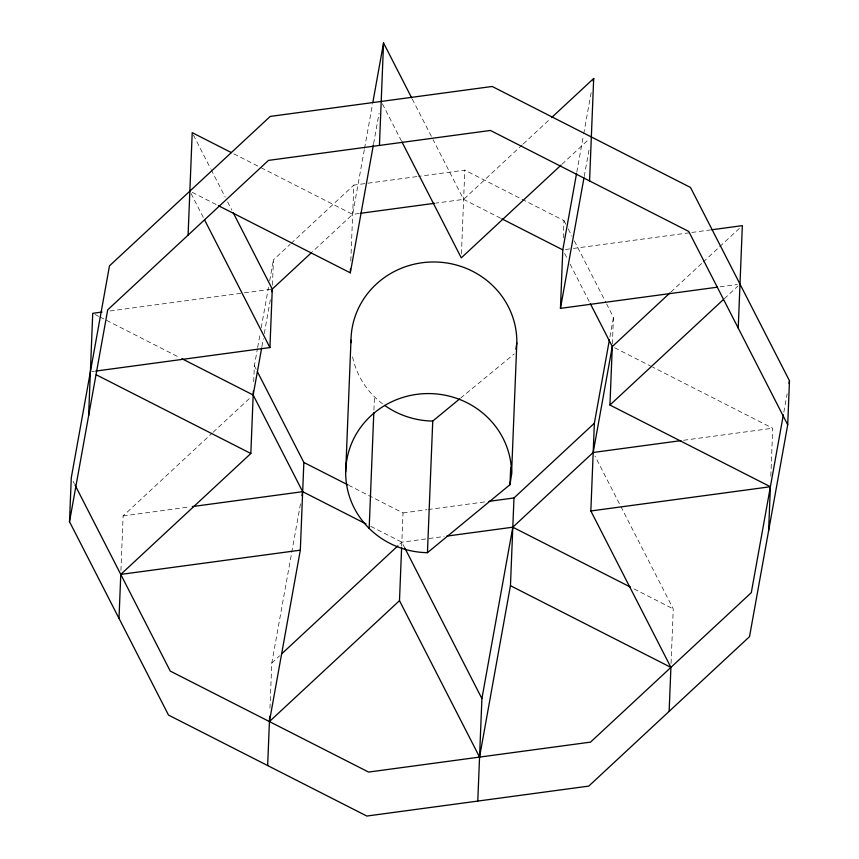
<?xml version="1.0" encoding="UTF-8"?>
<svg xmlns="http://www.w3.org/2000/svg" width="859" height="859" viewBox="0 0 859 859"><rect width="100%" height="100%" fill="white"/><g stroke="black" fill="none" stroke-linecap="round" stroke-linejoin="round"><path stroke-width="0.64" stroke-dasharray="4.29 3.22" d="M120.936 570.419L123.116 515.915L212.109 433.183M253.716 381.718L254.361 365.762L257.421 348.765M272.443 285.091L273.452 259.826L290.117 244.343M269.962 708.278L271.777 663.084L300.768 502.236M350.794 260.878L353.833 185.104L417.249 176.546M373.912 410.097L374.449 396.804M401.679 546.163L403.011 512.93L349.248 485.56M461.444 253.877L464.805 170.136L418.569 176.374M563.279 237.911L563.966 220.623L464.805 170.136M612.392 343.89L613.455 317.304L606.733 304.172M671.072 663.406L673.263 608.902L595.019 456.065M770.813 476.101L772.735 428.244L652.69 367.126M257.657 347.455L260.256 333.067M261.19 327.837L268.502 287.293M269.683 280.753L273.452 259.826M261.909 346.617L263.316 338.768M264.261 333.539L270.628 298.234M364.302 149.745L352.662 214.353L312.472 251.708M364.549 148.424L372.623 103.595M373.601 143.636L379.066 113.302M576.819 172.079L583.476 135.164M583.712 133.843L591.55 90.335M584.217 176.514L589.446 147.512M609.922 336.921L613.455 317.304M783.827 412.191L787.123 393.884M291.094 243.43L353.833 185.104M213.086 432.281L251.225 396.826M522.304 144.827L463.624 199.374L435.889 203.121M523.281 143.925L550.662 118.467M562.001 164.23L589.381 138.782M271.777 663.084L279.594 655.814M399.875 543.994L401.84 542.179L444.114 536.478M670.954 292.006L702.254 262.908M703.231 262.006L740.383 227.463M724.352 298.674L738.042 285.95M460.596 398.125L514.251 353.919M359.266 213.462L352.662 214.353L259.955 167.151M110.016 310.969L243.022 293.026M244.353 292.844L270.95 289.258M565.458 249.507L572.105 248.616M573.436 248.434L690.475 232.639M691.806 232.456L710.425 229.944M91.709 371.614L94.372 371.26M720.046 286.82L737.333 284.49M123.116 515.915L189.624 506.939M683.624 440.27L772.735 428.244M403.011 512.93L426.794 509.72M428.115 509.548L486.237 501.699M500.668 218.24L463.624 199.374L433.065 139.673M233.809 153.836L258.763 166.539M614.657 347.755L651.509 366.514M192.233 192.352L217.198 205.054M95.102 314.512L98.667 316.327M99.859 316.939L179.488 357.484M634.039 588.93L673.263 608.902M370.777 526.363L401.84 542.179L404.89 548.149M563.966 220.623L565.802 224.21M568.25 228.977L571.911 236.139M574.36 240.917L606.121 302.98M564.631 253.448L567.681 259.418M570.129 264.196L589.671 302.389M412.288 99.075L432.453 138.482M382.427 103.832L401.378 140.844M193.425 135.035L210.541 168.471M211.153 169.663L225.219 197.13M227.656 201.908L231.941 210.262M191.085 193.533L203.304 217.413M254.361 365.762L256.186 369.338M73.122 481.308L74.336 483.692M382.502 403.805A82.936 79.554 2.3 0 1 352.126 354.434"/><path stroke-width="1.29" d="M69.515 521.703L71.286 477.722L109.48 265.861L270.241 116.416L492.175 86.469L690.507 187.455L789.485 380.805L787.714 424.786L749.52 636.648L588.759 786.103L366.825 816.05L168.493 715.064L69.515 521.703L107.708 309.841L268.47 160.397L490.414 130.45L688.746 231.436L787.714 424.786M88.617 415.777L92.729 313.31L102.038 312.053M119.004 618.383L120.775 574.403L250.839 453.498L253.341 391.017M188.089 235.119L192.212 132.651L231.425 152.623M95.703 371.077L269.93 347.562L272.282 289.075L233.165 212.656M267.654 765.552L269.64 716.256M401.625 547.494L399.489 600.666L269.425 721.571L300.317 550.168L303.85 462.443L257.41 371.732M218.379 205.666L350.311 272.84L350.472 268.856M350.998 342.73A82.936 79.554 2.3 0 1 433.731 261.974A82.936 79.554 2.3 0 1 516.828 342.913L511.534 474.522L509.988 484.669L427.449 552.681A82.936 79.554 2.3 0 1 345.705 471.752L350.987 340.143M379.442 145.418L383.554 42.95L411.676 97.883M369.166 528.403L373.805 412.76M427.449 552.681L432.743 421.082L459.565 398.973M477.787 801.071L481.91 698.603L512.802 527.201L593.182 452.478L680.962 440.635M509.988 484.669L510.686 467.393M399.489 600.666L479.558 757.09L510.45 585.688L513.983 497.962L594.364 423.229L609.45 339.53M717.383 287.185L560.444 308.36L562.795 249.872L576.582 173.4M589.575 180.938L593.687 78.47L551.639 117.565M669.14 711.381L670.911 667.389L590.842 510.965L594.364 423.229M768.622 530.722L770.383 486.742L609.933 405.04L612.284 346.542L590.283 303.581M738.225 328.117L742.348 225.638L711.757 229.772M515.862 349.259L516.828 342.913M365.988 523.926L302.669 491.681L253.18 395.011L261.673 347.927M271.809 291.695L272.282 289.075L311.495 252.621M301.96 495.643L302.669 491.681L192.276 506.585M372.86 102.285L383.554 42.95M350.311 272.84L373.364 144.946M593.215 81.111L593.687 78.47M560.444 308.36L583.97 177.834M593.182 452.478L612.284 346.542L669.977 292.908M783.354 414.811L751.292 592.667L590.53 742.122L368.586 772.069L170.254 671.083L74.948 484.884M789.013 383.425L789.485 380.805M561.024 165.143L461.283 257.861L401.991 142.036M281.548 653.989L397.921 545.809M609.933 405.04L723.375 299.587M360.587 213.279L434.568 203.293M488.878 501.345L513.983 497.962M120.775 574.403L300.317 550.168M590.842 510.965L770.383 486.742M446.755 536.113L512.802 527.201L630.474 587.116M501.86 218.841L562.795 249.872M181.872 358.697L253.18 395.011M303.85 462.443L348.056 484.948M96.326 374.825L250.839 453.498M510.45 585.688L670.911 667.389M404.89 548.149L481.91 698.603M204.528 219.797L269.93 347.562M345.705 471.752A82.936 79.554 2.3 0 1 429.79 393.583A82.936 79.554 2.3 0 1 511.534 474.522M432.743 421.082A82.936 79.554 2.3 0 1 384.671 405.394"/></g></svg>
